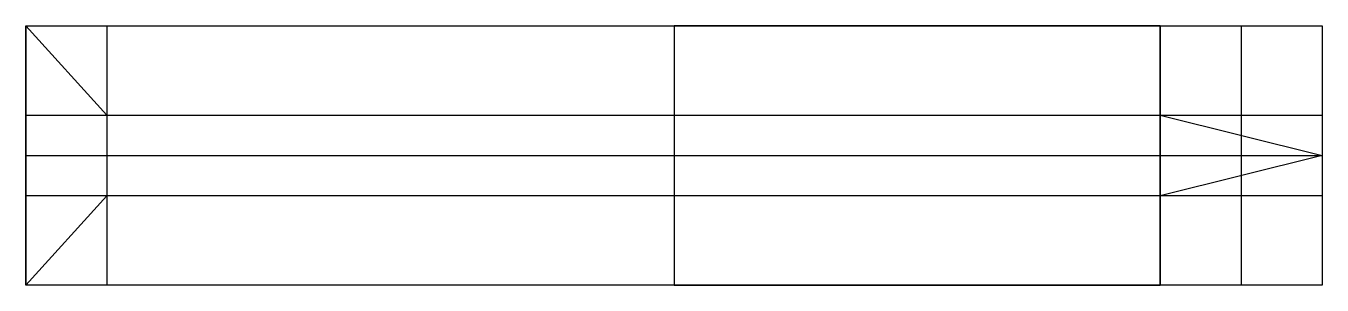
# Model space of a CAD drawing. Extents: x 0 to 40, y -4 to 4.
import ezdxf

# ---------------------------------------------------------------- set-up
doc = ezdxf.new("R2010")
doc.units = 0
doc.layers.get('0').update_dxf_attribs({"linetype": 'CONTINUOUS'})

msp = doc.modelspace()

# ---------------------------------------------------------------- linework, layer by layer
at = {"linetype": 'CONTINUOUS'}
for p, q in [((0, 4), (40, 4)), ((0, 4), (0, -4)), ((0, -4), (0, 4)), ((0, 4), (2.5, 1.25)), ((2.5, 4), (2.5, -4)), ((20, 4), (20, -4)), ((35, 4), (20, 4)), ((20, 4), (20, -4)), ((35, 4), (20, 4)), ((20, 4), (20, -4)), ((35, 4), (35, -4)), ((35, -4), (35, 4)), ((35, -4), (35, 4)), ((37.5, 4), (37.5, -4)), ((40, 4), (40, -4)), ((0, 1.25), (40, 1.25)), ((2.5, 1.25), (35, 1.25)), ((35, 1.25), (40, 0)), ((0, 0), (40, 0)), ((40, 0), (35, -1.25)), ((40, -1.25), (0, -1.25)), ((2.5, -1.25), (0, -4)), ((35, -1.25), (2.5, -1.25)), ((40, -4), (0, -4)), ((20, -4), (35, -4)), ((20, -4), (35, -4))]:
    msp.add_line(p, q, dxfattribs=at)

doc.saveas('drawing.dxf')
